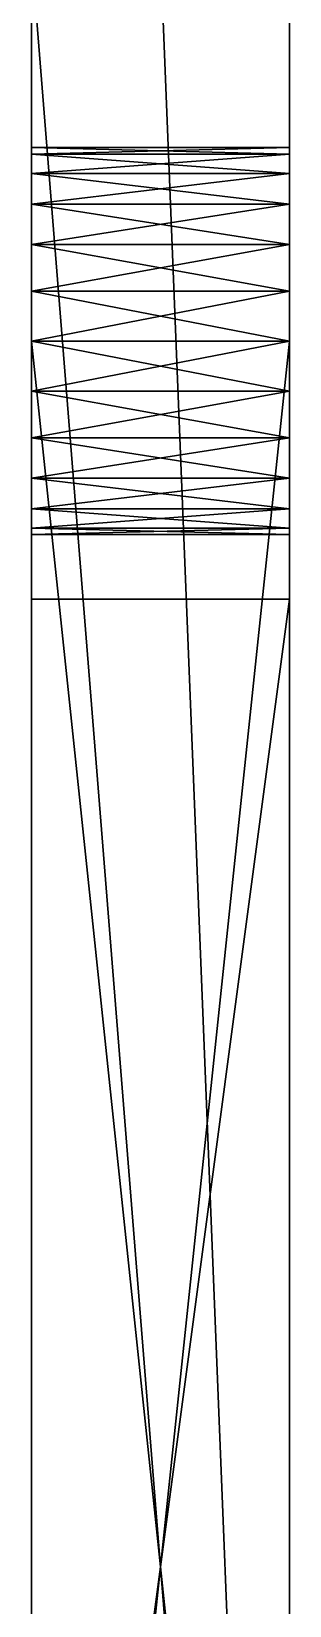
# Model space of a CAD drawing. Extents: x -14 to 0, y 0 to 60.
# Drawn here: x -14 to -12, y 12.2 to 24.4 of the extents above; entities that cross this region are included whole.
import ezdxf

# ---------------------------------------------------------------- set-up
doc = ezdxf.new("R2010")
doc.units = 0
doc.header["$MEASUREMENT"] = 0
doc.layers.get('0').update_dxf_attribs({"color": 13, "linetype": 'CONTINUOUS'})

# ---------------------------------------------------------------- blocks, each defined once
blk = doc.blocks.new('FUFO_LANDINGGEAR')
for p, q in [((0, 0, 95), (0, 50)), ((2, 0, 95), (2, 50)), ((0, 0, 115), (0, 25, 115)), ((2, 0, 115), (2, 25, 115)), ((2, 23.5, 97.5), (0, 23.5, 97.5)), ((2, 23.5, 112.5), (0, 23.5, 112.5)), ((2, 23.449, 97.112), (0, 23.449, 97.112)), ((2, 23.449, 97.888), (0, 23.449, 97.888)), ((2, 23.449, 112.112), (0, 23.449, 112.112)), ((2, 23.449, 112.888), (0, 23.449, 112.888)), ((2, 23.299, 96.75), (0, 23.299, 96.75)), ((2, 23.299, 98.25), (0, 23.299, 98.25)), ((2, 23.299, 111.75), (0, 23.299, 111.75)), ((2, 23.299, 113.25), (0, 23.299, 113.25)), ((2, 23.061, 98.561), (0, 23.061, 98.561)), ((2, 23.061, 96.439), (0, 23.061, 96.439)), ((2, 23.061, 113.561), (0, 23.061, 113.561)), ((2, 23.061, 111.439), (0, 23.061, 111.439)), ((2, 22.75, 98.799), (0, 22.75, 98.799)), ((2, 22.75, 96.201), (0, 22.75, 96.201)), ((2, 22.75, 113.799), (0, 22.75, 113.799)), ((2, 22.75, 111.201), (0, 22.75, 111.201)), ((2, 22.388, 96.051), (0, 22.388, 96.051)), ((2, 22.388, 98.949), (0, 22.388, 98.949)), ((2, 22.388, 113.949), (0, 22.388, 113.949)), ((2, 22.388, 111.051), (0, 22.388, 111.051)), ((2, 22, 96), (0, 22, 96)), ((2, 22, 99), (0, 22, 99)), ((0, 22, 110), (0, 3, 110)), ((2, 22, 110), (0, 22, 110)), ((0, 22, 100), (0, 22, 110)), ((2, 22, 100), (0, 22, 100)), ((0, 3, 100), (0, 22, 100)), ((2, 22, 114), (0, 22, 114)), ((2, 22, 111), (0, 22, 111)), ((2, 22, 110), (2, 3, 110)), ((2, 22, 100), (2, 22, 110)), ((2, 3, 100), (2, 22, 100)), ((2, 21.612, 98.949), (0, 21.612, 98.949)), ((2, 21.612, 96.051), (0, 21.612, 96.051)), ((2, 21.612, 113.949), (0, 21.612, 113.949)), ((2, 21.612, 111.051), (0, 21.612, 111.051)), ((2, 21.25, 96.201), (0, 21.25, 96.201)), ((2, 21.25, 98.799), (0, 21.25, 98.799)), ((2, 21.25, 113.799), (0, 21.25, 113.799)), ((2, 21.25, 111.201), (0, 21.25, 111.201)), ((2, 20.939, 98.561), (0, 20.939, 98.561)), ((2, 20.939, 96.439), (0, 20.939, 96.439)), ((2, 20.939, 113.561), (0, 20.939, 113.561)), ((2, 20.939, 111.439), (0, 20.939, 111.439)), ((2, 20.701, 96.75), (0, 20.701, 96.75)), ((2, 20.701, 113.25), (0, 20.701, 113.25)), ((2, 20.701, 98.25), (0, 20.701, 98.25)), ((2, 20.701, 111.75), (0, 20.701, 111.75)), ((2, 20.551, 97.112), (0, 20.551, 97.112)), ((2, 20.551, 112.888), (0, 20.551, 112.888)), ((2, 20.551, 112.112), (0, 20.551, 112.112)), ((2, 20.551, 97.888), (0, 20.551, 97.888)), ((2, 20.5, 97.5), (0, 20.5, 97.5)), ((2, 20.5, 112.5), (0, 20.5, 112.5)), ((2, 20, 95), (0, 20, 95)), ((2, 20, 66.9), (0, 20, 66.9)), ((0, 20, 95), (0, 20, 66.9)), ((0, 5, 95), (0, 20, 95)), ((0, 20, 66.9), (0, 5, 95)), ((2, 20, 66.9), (2, 5, 95)), ((2, 5, 95), (2, 20, 95)), ((2, 20, 95), (2, 20, 66.9))]:
    blk.add_line(p, q)
at = {"extrusion": (-1, 0, 0)}
for centre in [(-22, 97.5), (-22, 112.5), (-22, 112.5, -2), (-22, 97.5, -2)]:
    blk.add_circle(centre, 1.5, dxfattribs=at)
mesh = blk.add_polyface()
corners = [(0, 60), (0, 25, 81.429), (0, 25, 95), (0, 34, 57), (0, 35.842, 52), (0, 40.842, 38.429), (0, 35.842, 36.4), (0, 45.089, 26.9), (0, 46.932, 21.9), (0, 49.352, 15.33), (0, 52.876, 8.061), (0, 52.566, 8.299), (0, 52.204, 8.449), (0, 51.816, 8.5), (0, 51.428, 8.449), (0, 51.066, 8.299), (0, 50.755, 8.061), (0, 50.517, 7.75), (0, 50.367, 7.388), (0, 50.316, 7), (0, 50), (0, 53.115, 7.75), (0, 53.265, 7.388), (0, 53.316, 7), (0, 51.066, 5.701), (0, 50.755, 5.939), (0, 50.517, 6.25), (0, 50.367, 6.612), (0, 51.428, 5.551), (0, 51.816, 5.5), (0, 52.204, 5.551), (0, 52.566, 5.701), (0, 52.876, 5.939), (0, 53.115, 6.25), (0, 53.265, 6.612), (0, 0, 115), (0, 1.5, 112.5), (0, 0, 95), (0, 1.551, 112.888), (0, 1.701, 113.25), (0, 1.939, 113.561), (0, 2.25, 113.799), (0, 2.612, 113.949), (0, 3, 114), (0, 25, 115), (0, 3.388, 113.949), (0, 3.75, 113.799), (0, 4.061, 113.561), (0, 4.299, 113.25), (0, 4.449, 112.888), (0, 4.5, 112.5), (0, 21.612, 113.949), (0, 21.25, 113.799), (0, 20.939, 113.561), (0, 20.701, 113.25), (0, 20.551, 112.888), (0, 20.5, 112.5), (0, 22, 114), (0, 22.388, 113.949), (0, 22.75, 113.799), (0, 23.061, 113.561), (0, 23.299, 113.25), (0, 23.449, 112.888), (0, 23.5, 112.5), (0, 23.5, 97.5), (0, 1.701, 96.75), (0, 1.551, 97.112), (0, 1.5, 97.5), (0, 1.939, 96.439), (0, 2.25, 96.201), (0, 2.612, 96.051), (0, 3, 96), (0, 3.388, 96.051), (0, 3.75, 96.201), (0, 4.061, 96.439), (0, 5, 95), (0, 4.299, 96.75), (0, 4.449, 97.112), (0, 4.5, 97.5), (0, 20, 66.9), (0, 25, 57), (0, 20.5, 97.5), (0, 20.551, 97.112), (0, 20.701, 96.75), (0, 20.939, 96.439), (0, 21.25, 96.201), (0, 21.612, 96.051), (0, 22, 96), (0, 22.388, 96.051), (0, 22.75, 96.201), (0, 23.061, 96.439), (0, 23.299, 96.75), (0, 23.449, 97.112), (0, 27.632, 52), (0, 40.842, 26.9), (0, 43.474, 21.9), (0, 46.932, 15.33), (0, 3.388, 111.051), (0, 3, 110), (0, 3, 111), (0, 22, 110), (0, 3.75, 111.201), (0, 4.061, 111.439), (0, 4.299, 111.75), (0, 4.449, 112.112), (0, 20.701, 111.75), (0, 20.551, 112.112), (0, 20.939, 111.439), (0, 21.25, 111.201), (0, 21.612, 111.051), (0, 22, 111), (0, 22.388, 111.051), (0, 22, 100), (0, 22, 99), (0, 22.388, 98.949), (0, 22.75, 111.201), (0, 22.75, 98.799), (0, 23.061, 98.561), (0, 23.061, 111.439), (0, 23.299, 111.75), (0, 23.299, 98.25), (0, 23.449, 112.112), (0, 23.449, 97.888), (0, 1.551, 112.112), (0, 1.551, 97.888), (0, 1.701, 111.75), (0, 1.701, 98.25), (0, 1.939, 111.439), (0, 1.939, 98.561), (0, 2.25, 111.201), (0, 2.25, 98.799), (0, 2.612, 111.051), (0, 2.612, 98.949), (0, 3, 99), (0, 3, 100), (0, 3.388, 98.949), (0, 3.75, 98.799), (0, 4.061, 98.561), (0, 4.299, 98.25), (0, 4.449, 97.888), (0, 20.701, 98.25), (0, 20.551, 97.888), (0, 20, 95), (0, 20.939, 98.561), (0, 21.25, 98.799), (0, 21.612, 98.949)]
mesh.append_faces([[corners[k] for k in face] for face in [(0, 1, 2), (1, 0, 3), (4, 5, 6), (5, 0, 7), (8, 0, 9), (10, 0, 21), (21, 0, 22), (22, 0, 23), (20, 24, 0), (24, 20, 25), (25, 20, 26), (26, 20, 27), (27, 20, 19), (35, 36, 37), (36, 35, 38), (38, 35, 39), (39, 35, 40), (40, 35, 41), (41, 35, 42), (42, 35, 43), (43, 44, 45), (45, 44, 46), (46, 44, 47), (47, 44, 48), (48, 44, 49), (49, 44, 50), (51, 44, 57), (57, 44, 58), (58, 44, 59), (59, 44, 60), (60, 44, 61), (61, 44, 62), (62, 44, 63), (37, 65, 20), (65, 37, 66), (66, 37, 67), (80, 64, 1), (94, 6, 5), (7, 95, 94), (95, 7, 8), (3, 93, 80), (93, 3, 4), (97, 98, 99), (98, 97, 100), (105, 50, 106), (106, 50, 56), (100, 111, 112), (113, 111, 114), (114, 115, 116), (116, 115, 117), (117, 119, 120), (120, 121, 122), (122, 63, 64), (123, 67, 36), (67, 123, 124), (124, 125, 126), (126, 127, 128), (128, 129, 130), (130, 131, 132), (132, 99, 133), (133, 112, 135), (135, 112, 136), (136, 112, 137), (137, 112, 138), (138, 112, 139), (139, 112, 78), (75, 141, 142), (142, 81, 79), (140, 112, 143), (143, 112, 144), (144, 112, 145), (145, 112, 113)]], dxfattribs={"vtx0": -1, "vtx1": -1})
mesh.append_faces([[corners[k] for k in face] for face in [(3, 0, 4), (4, 0, 5), (7, 0, 8), (9, 0, 10), (9, 19, 20), (50, 44, 51), (63, 44, 64), (67, 37, 36), (20, 74, 75), (20, 79, 80), (80, 79, 81), (1, 64, 44), (20, 80, 93), (20, 6, 94), (20, 94, 95), (100, 50, 105), (112, 111, 113), (133, 99, 98), (78, 112, 75), (75, 112, 140)]], dxfattribs={"vtx0": -1, "vtx1": -1, "vtx2": -1})
mesh.append_faces([[corners[k] for k in face] for face in [(9, 10, 11), (9, 11, 12), (9, 12, 13), (9, 13, 14), (9, 14, 15), (9, 15, 16), (9, 16, 17), (9, 17, 18), (9, 18, 19), (0, 24, 28), (0, 28, 29), (0, 29, 30), (0, 30, 31), (0, 31, 32), (0, 32, 33), (0, 33, 34), (0, 34, 23), (43, 35, 44), (50, 51, 52), (50, 52, 53), (50, 53, 54), (50, 54, 55), (50, 55, 56), (20, 65, 68), (20, 68, 69), (20, 69, 70), (20, 70, 71), (20, 71, 72), (20, 72, 73), (20, 73, 74), (75, 74, 76), (75, 76, 77), (75, 77, 78), (20, 75, 79), (80, 81, 82), (80, 82, 83), (80, 83, 84), (80, 84, 85), (80, 85, 86), (80, 86, 87), (80, 87, 88), (80, 88, 89), (80, 89, 90), (80, 90, 91), (80, 91, 92), (80, 92, 64), (1, 44, 2), (20, 93, 6), (20, 95, 96), (20, 96, 9), (100, 97, 101), (100, 101, 102), (100, 102, 103), (100, 103, 104), (100, 104, 50), (100, 105, 107), (100, 107, 108), (100, 108, 109), (100, 109, 110), (100, 110, 111), (114, 111, 115), (117, 115, 118), (117, 118, 119), (120, 119, 121), (122, 121, 63), (124, 123, 125), (126, 125, 127), (128, 127, 129), (130, 129, 131), (132, 131, 99), (133, 98, 134), (133, 134, 112), (75, 140, 141), (142, 141, 81)]], dxfattribs={"vtx0": -1, "vtx2": -1})
mesh = blk.add_polyface()
corners = [(2, 43.474, 21.9), (2, 45.089, 26.9), (2, 40.842, 26.9), (2, 46.932, 21.9), (2, 0, 95), (2, 1.5, 97.5), (2, 0, 115), (2, 1.551, 97.112), (2, 1.701, 96.75), (2, 50), (2, 1.939, 96.439), (2, 2.25, 96.201), (2, 2.612, 96.051), (2, 3, 96), (2, 3.388, 96.051), (2, 3.75, 96.201), (2, 4.061, 96.439), (2, 5, 95), (2, 4.299, 96.75), (2, 4.449, 97.112), (2, 4.5, 97.5), (2, 20, 66.9), (2, 25, 57), (2, 20, 95), (2, 20.5, 97.5), (2, 20.551, 97.112), (2, 20.701, 96.75), (2, 20.939, 96.439), (2, 21.25, 96.201), (2, 21.612, 96.051), (2, 22, 96), (2, 22.388, 96.051), (2, 22.75, 96.201), (2, 23.061, 96.439), (2, 23.299, 96.75), (2, 23.449, 97.112), (2, 23.5, 97.5), (2, 23.5, 112.5), (2, 25, 81.429), (2, 27.632, 52), (2, 35.842, 36.4), (2, 40.842, 38.429), (2, 46.932, 15.33), (2, 49.352, 15.33), (2, 50.367, 6.612), (2, 50.316, 7), (2, 50.517, 6.25), (2, 50.755, 5.939), (2, 51.066, 5.701), (2, 60), (2, 51.428, 5.551), (2, 51.816, 5.5), (2, 52.204, 5.551), (2, 52.566, 5.701), (2, 52.876, 5.939), (2, 53.115, 6.25), (2, 53.265, 6.612), (2, 53.316, 7), (2, 34, 57), (2, 25, 95), (2, 35.842, 52), (2, 52.876, 8.061), (2, 52.566, 8.299), (2, 52.204, 8.449), (2, 51.816, 8.5), (2, 51.428, 8.449), (2, 51.066, 8.299), (2, 50.755, 8.061), (2, 50.517, 7.75), (2, 50.367, 7.388), (2, 53.115, 7.75), (2, 53.265, 7.388), (2, 3, 114), (2, 25, 115), (2, 2.612, 113.949), (2, 2.25, 113.799), (2, 1.939, 113.561), (2, 1.701, 113.25), (2, 1.551, 112.888), (2, 1.5, 112.5), (2, 3.388, 113.949), (2, 3.75, 113.799), (2, 4.061, 113.561), (2, 4.299, 113.25), (2, 4.449, 112.888), (2, 4.5, 112.5), (2, 21.612, 113.949), (2, 21.25, 113.799), (2, 20.939, 113.561), (2, 20.701, 113.25), (2, 20.551, 112.888), (2, 20.5, 112.5), (2, 22, 114), (2, 22.388, 113.949), (2, 22.75, 113.799), (2, 23.061, 113.561), (2, 23.299, 113.25), (2, 23.449, 112.888), (2, 3.388, 98.949), (2, 3, 100), (2, 3, 99), (2, 22, 100), (2, 3.75, 98.799), (2, 4.061, 98.561), (2, 4.299, 98.25), (2, 4.449, 97.888), (2, 20.701, 98.25), (2, 20.551, 97.888), (2, 20.939, 98.561), (2, 21.25, 98.799), (2, 21.612, 98.949), (2, 22, 99), (2, 22.388, 98.949), (2, 22, 110), (2, 22, 111), (2, 22.388, 111.051), (2, 22.75, 98.799), (2, 22.75, 111.201), (2, 23.061, 98.561), (2, 23.061, 111.439), (2, 23.299, 98.25), (2, 23.299, 111.75), (2, 23.449, 97.888), (2, 23.449, 112.112), (2, 1.551, 97.888), (2, 1.551, 112.112), (2, 1.701, 98.25), (2, 1.701, 111.75), (2, 1.939, 98.561), (2, 1.939, 111.439), (2, 2.25, 98.799), (2, 2.25, 111.201), (2, 2.612, 98.949), (2, 2.612, 111.051), (2, 3, 111), (2, 3, 110), (2, 3.388, 111.051), (2, 3.75, 111.201), (2, 4.061, 111.439), (2, 4.299, 111.75), (2, 4.449, 112.112), (2, 20.701, 111.75), (2, 20.551, 112.112), (2, 20.939, 111.439), (2, 21.25, 111.201), (2, 21.612, 111.051)]
mesh.append_faces([[corners[k] for k in face] for face in [(4, 5, 6), (5, 4, 7), (7, 4, 8), (8, 9, 10), (10, 9, 11), (11, 9, 12), (12, 9, 13), (13, 9, 14), (14, 9, 15), (15, 9, 16), (16, 17, 18), (18, 17, 19), (19, 17, 20), (17, 9, 21), (21, 22, 23), (24, 22, 25), (25, 22, 26), (26, 22, 27), (27, 22, 28), (28, 22, 29), (29, 22, 30), (30, 22, 31), (31, 22, 32), (32, 22, 33), (33, 22, 34), (34, 22, 35), (35, 22, 36), (39, 9, 40), (0, 9, 42), (42, 9, 43), (44, 9, 46), (46, 9, 47), (47, 9, 48), (48, 49, 50), (50, 49, 51), (51, 49, 52), (52, 49, 53), (53, 49, 54), (54, 49, 55), (55, 49, 56), (56, 49, 57), (58, 59, 38), (59, 58, 49), (61, 43, 62), (62, 43, 63), (63, 43, 64), (64, 43, 65), (65, 43, 66), (66, 43, 67), (67, 43, 68), (68, 43, 69), (69, 43, 45), (6, 72, 73), (72, 6, 74), (74, 6, 75), (75, 6, 76), (76, 6, 77), (77, 6, 78), (78, 6, 79), (86, 85, 87), (87, 85, 88), (88, 85, 89), (89, 85, 90), (90, 85, 91), (73, 38, 59), (98, 99, 100), (99, 98, 101), (106, 17, 107), (107, 23, 24), (101, 112, 113), (114, 112, 115), (115, 116, 117), (117, 118, 119), (119, 120, 121), (121, 122, 123), (123, 36, 37), (124, 79, 5), (79, 124, 125), (125, 126, 127), (127, 128, 129), (129, 130, 131), (131, 132, 133), (133, 100, 134), (134, 113, 136), (136, 113, 137), (137, 113, 138), (138, 113, 139), (139, 113, 140), (140, 113, 85), (141, 113, 143), (143, 113, 144), (144, 113, 145), (145, 113, 114)]], dxfattribs={"vtx0": -1, "vtx1": -1})
mesh.append_faces([[corners[k] for k in face] for face in [(16, 9, 17), (21, 9, 22), (23, 22, 24), (36, 22, 37), (22, 9, 39), (40, 9, 2), (2, 9, 0), (49, 58, 60), (49, 60, 41), (49, 1, 3), (49, 43, 61), (45, 43, 9), (79, 6, 5), (73, 85, 86), (73, 37, 38), (101, 20, 17), (101, 17, 106), (113, 112, 114), (134, 100, 99), (85, 113, 141)]], dxfattribs={"vtx0": -1, "vtx1": -1, "vtx2": -1})
mesh.append_faces([[corners[k] for k in face] for face in [(0, 1, 2), (1, 0, 3), (8, 4, 9), (37, 22, 38), (40, 2, 41), (9, 44, 45), (48, 9, 49), (41, 60, 40), (49, 41, 1), (49, 3, 43), (49, 61, 70), (49, 70, 71), (49, 71, 57), (39, 58, 22), (58, 39, 60), (73, 72, 80), (73, 80, 81), (73, 81, 82), (73, 82, 83), (73, 83, 84), (73, 84, 85), (73, 86, 92), (73, 92, 93), (73, 93, 94), (73, 94, 95), (73, 95, 96), (73, 96, 97), (73, 97, 37), (101, 98, 102), (101, 102, 103), (101, 103, 104), (101, 104, 105), (101, 105, 20), (107, 17, 23), (101, 106, 108), (101, 108, 109), (101, 109, 110), (101, 110, 111), (101, 111, 112), (115, 112, 116), (117, 116, 118), (119, 118, 120), (121, 120, 122), (123, 122, 36), (125, 124, 126), (127, 126, 128), (129, 128, 130), (131, 130, 132), (133, 132, 100), (134, 99, 135), (134, 135, 113), (85, 141, 142), (85, 142, 91)]], dxfattribs={"vtx0": -1, "vtx2": -1})
mesh = blk.add_polyface()
corners = [(2, 0, 95), (0, 50), (2, 50), (0, 0, 95)]
mesh.append_faces([[corners[k] for k in face] for face in [(0, 1, 2), (1, 0, 3)]], dxfattribs={"vtx0": -1})
mesh = blk.add_polyface()
corners = [(2, 0, 115), (0, 25, 115), (0, 0, 115), (2, 25, 115)]
mesh.append_faces([[corners[k] for k in face] for face in [(0, 1, 2), (1, 0, 3)]], dxfattribs={"vtx0": -1})
mesh = blk.add_polyface()
corners = [(2, 23.5, 97.5), (0, 23.449, 97.112), (2, 23.449, 97.112), (0, 23.5, 97.5)]
mesh.append_faces([[corners[k] for k in face] for face in [(0, 1, 2), (1, 0, 3)]], dxfattribs={"vtx0": -1})
mesh = blk.add_polyface()
corners = [(2, 23.449, 97.888), (0, 23.5, 97.5), (2, 23.5, 97.5), (0, 23.449, 97.888)]
mesh.append_faces([[corners[k] for k in face] for face in [(0, 1, 2), (1, 0, 3)]], dxfattribs={"vtx0": -1})
mesh = blk.add_polyface()
corners = [(2, 23.5, 112.5), (0, 23.449, 112.112), (2, 23.449, 112.112), (0, 23.5, 112.5)]
mesh.append_faces([[corners[k] for k in face] for face in [(0, 1, 2), (1, 0, 3)]], dxfattribs={"vtx0": -1})
mesh = blk.add_polyface()
corners = [(2, 23.449, 112.888), (0, 23.5, 112.5), (2, 23.5, 112.5), (0, 23.449, 112.888)]
mesh.append_faces([[corners[k] for k in face] for face in [(0, 1, 2), (1, 0, 3)]], dxfattribs={"vtx0": -1})
mesh = blk.add_polyface()
corners = [(2, 23.449, 97.112), (0, 23.299, 96.75), (2, 23.299, 96.75), (0, 23.449, 97.112)]
mesh.append_faces([[corners[k] for k in face] for face in [(0, 1, 2), (1, 0, 3)]], dxfattribs={"vtx0": -1})
mesh = blk.add_polyface()
corners = [(2, 23.299, 98.25), (0, 23.449, 97.888), (2, 23.449, 97.888), (0, 23.299, 98.25)]
mesh.append_faces([[corners[k] for k in face] for face in [(0, 1, 2), (1, 0, 3)]], dxfattribs={"vtx0": -1})
mesh = blk.add_polyface()
corners = [(2, 23.449, 112.112), (0, 23.299, 111.75), (2, 23.299, 111.75), (0, 23.449, 112.112)]
mesh.append_faces([[corners[k] for k in face] for face in [(0, 1, 2), (1, 0, 3)]], dxfattribs={"vtx0": -1})
mesh = blk.add_polyface()
corners = [(2, 23.299, 113.25), (0, 23.449, 112.888), (2, 23.449, 112.888), (0, 23.299, 113.25)]
mesh.append_faces([[corners[k] for k in face] for face in [(0, 1, 2), (1, 0, 3)]], dxfattribs={"vtx0": -1})
mesh = blk.add_polyface()
corners = [(2, 23.299, 96.75), (0, 23.061, 96.439), (2, 23.061, 96.439), (0, 23.299, 96.75)]
mesh.append_faces([[corners[k] for k in face] for face in [(0, 1, 2), (1, 0, 3)]], dxfattribs={"vtx0": -1})
mesh = blk.add_polyface()
corners = [(2, 23.061, 98.561), (0, 23.299, 98.25), (2, 23.299, 98.25), (0, 23.061, 98.561)]
mesh.append_faces([[corners[k] for k in face] for face in [(0, 1, 2), (1, 0, 3)]], dxfattribs={"vtx0": -1})
mesh = blk.add_polyface()
corners = [(2, 23.061, 113.561), (0, 23.299, 113.25), (2, 23.299, 113.25), (0, 23.061, 113.561)]
mesh.append_faces([[corners[k] for k in face] for face in [(0, 1, 2), (1, 0, 3)]], dxfattribs={"vtx0": -1})
mesh = blk.add_polyface()
corners = [(2, 23.299, 111.75), (0, 23.061, 111.439), (2, 23.061, 111.439), (0, 23.299, 111.75)]
mesh.append_faces([[corners[k] for k in face] for face in [(0, 1, 2), (1, 0, 3)]], dxfattribs={"vtx0": -1})
mesh = blk.add_polyface()
corners = [(2, 22.75, 96.201), (0, 23.061, 96.439), (0, 22.75, 96.201), (2, 23.061, 96.439)]
mesh.append_faces([[corners[k] for k in face] for face in [(0, 1, 2), (1, 0, 3)]], dxfattribs={"vtx0": -1})
mesh = blk.add_polyface()
corners = [(2, 23.061, 98.561), (0, 22.75, 98.799), (0, 23.061, 98.561), (2, 22.75, 98.799)]
mesh.append_faces([[corners[k] for k in face] for face in [(0, 1, 2), (1, 0, 3)]], dxfattribs={"vtx0": -1})
mesh = blk.add_polyface()
corners = [(2, 23.061, 113.561), (0, 22.75, 113.799), (0, 23.061, 113.561), (2, 22.75, 113.799)]
mesh.append_faces([[corners[k] for k in face] for face in [(0, 1, 2), (1, 0, 3)]], dxfattribs={"vtx0": -1})
mesh = blk.add_polyface()
corners = [(2, 22.75, 111.201), (0, 23.061, 111.439), (0, 22.75, 111.201), (2, 23.061, 111.439)]
mesh.append_faces([[corners[k] for k in face] for face in [(0, 1, 2), (1, 0, 3)]], dxfattribs={"vtx0": -1})
mesh = blk.add_polyface()
corners = [(2, 22.388, 96.051), (0, 22.75, 96.201), (0, 22.388, 96.051), (2, 22.75, 96.201)]
mesh.append_faces([[corners[k] for k in face] for face in [(0, 1, 2), (1, 0, 3)]], dxfattribs={"vtx0": -1})
mesh = blk.add_polyface()
corners = [(2, 22.75, 98.799), (0, 22.388, 98.949), (0, 22.75, 98.799), (2, 22.388, 98.949)]
mesh.append_faces([[corners[k] for k in face] for face in [(0, 1, 2), (1, 0, 3)]], dxfattribs={"vtx0": -1})
mesh = blk.add_polyface()
corners = [(2, 22.75, 113.799), (0, 22.388, 113.949), (0, 22.75, 113.799), (2, 22.388, 113.949)]
mesh.append_faces([[corners[k] for k in face] for face in [(0, 1, 2), (1, 0, 3)]], dxfattribs={"vtx0": -1})
mesh = blk.add_polyface()
corners = [(2, 22.388, 111.051), (0, 22.75, 111.201), (0, 22.388, 111.051), (2, 22.75, 111.201)]
mesh.append_faces([[corners[k] for k in face] for face in [(0, 1, 2), (1, 0, 3)]], dxfattribs={"vtx0": -1})
mesh = blk.add_polyface()
corners = [(2, 22, 96), (0, 22.388, 96.051), (0, 22, 96), (2, 22.388, 96.051)]
mesh.append_faces([[corners[k] for k in face] for face in [(0, 1, 2), (1, 0, 3)]], dxfattribs={"vtx0": -1})
mesh = blk.add_polyface()
corners = [(2, 22.388, 98.949), (0, 22, 99), (0, 22.388, 98.949), (2, 22, 99)]
mesh.append_faces([[corners[k] for k in face] for face in [(0, 1, 2), (1, 0, 3)]], dxfattribs={"vtx0": -1})
mesh = blk.add_polyface()
corners = [(2, 22.388, 113.949), (0, 22, 114), (0, 22.388, 113.949), (2, 22, 114)]
mesh.append_faces([[corners[k] for k in face] for face in [(0, 1, 2), (1, 0, 3)]], dxfattribs={"vtx0": -1})
mesh = blk.add_polyface()
corners = [(2, 22, 111), (0, 22.388, 111.051), (0, 22, 111), (2, 22.388, 111.051)]
mesh.append_faces([[corners[k] for k in face] for face in [(0, 1, 2), (1, 0, 3)]], dxfattribs={"vtx0": -1})
mesh = blk.add_polyface()
corners = [(2, 3, 100), (0, 22, 100), (0, 3, 100), (2, 22, 100)]
mesh.append_faces([[corners[k] for k in face] for face in [(0, 1, 2), (1, 0, 3)]], dxfattribs={"vtx0": -1})
mesh = blk.add_polyface()
corners = [(2, 22, 110), (0, 3, 110), (0, 22, 110), (2, 3, 110)]
mesh.append_faces([[corners[k] for k in face] for face in [(0, 1, 2), (1, 0, 3)]], dxfattribs={"vtx0": -1})
mesh = blk.add_polyface()
corners = [(2, 22, 110), (0, 22, 100), (2, 22, 100), (0, 22, 110)]
mesh.append_faces([[corners[k] for k in face] for face in [(0, 1, 2), (1, 0, 3)]], dxfattribs={"vtx0": -1})
mesh = blk.add_polyface()
corners = [(2, 21.612, 96.051), (0, 22, 96), (0, 21.612, 96.051), (2, 22, 96)]
mesh.append_faces([[corners[k] for k in face] for face in [(0, 1, 2), (1, 0, 3)]], dxfattribs={"vtx0": -1})
mesh = blk.add_polyface()
corners = [(2, 22, 99), (0, 21.612, 98.949), (0, 22, 99), (2, 21.612, 98.949)]
mesh.append_faces([[corners[k] for k in face] for face in [(0, 1, 2), (1, 0, 3)]], dxfattribs={"vtx0": -1})
mesh = blk.add_polyface()
corners = [(2, 22, 114), (0, 21.612, 113.949), (0, 22, 114), (2, 21.612, 113.949)]
mesh.append_faces([[corners[k] for k in face] for face in [(0, 1, 2), (1, 0, 3)]], dxfattribs={"vtx0": -1})
mesh = blk.add_polyface()
corners = [(2, 21.612, 111.051), (0, 22, 111), (0, 21.612, 111.051), (2, 22, 111)]
mesh.append_faces([[corners[k] for k in face] for face in [(0, 1, 2), (1, 0, 3)]], dxfattribs={"vtx0": -1})
mesh = blk.add_polyface()
corners = [(2, 21.25, 96.201), (0, 21.612, 96.051), (0, 21.25, 96.201), (2, 21.612, 96.051)]
mesh.append_faces([[corners[k] for k in face] for face in [(0, 1, 2), (1, 0, 3)]], dxfattribs={"vtx0": -1})
mesh = blk.add_polyface()
corners = [(2, 21.612, 98.949), (0, 21.25, 98.799), (0, 21.612, 98.949), (2, 21.25, 98.799)]
mesh.append_faces([[corners[k] for k in face] for face in [(0, 1, 2), (1, 0, 3)]], dxfattribs={"vtx0": -1})
mesh = blk.add_polyface()
corners = [(2, 21.612, 113.949), (0, 21.25, 113.799), (0, 21.612, 113.949), (2, 21.25, 113.799)]
mesh.append_faces([[corners[k] for k in face] for face in [(0, 1, 2), (1, 0, 3)]], dxfattribs={"vtx0": -1})
mesh = blk.add_polyface()
corners = [(2, 21.25, 111.201), (0, 21.612, 111.051), (0, 21.25, 111.201), (2, 21.612, 111.051)]
mesh.append_faces([[corners[k] for k in face] for face in [(0, 1, 2), (1, 0, 3)]], dxfattribs={"vtx0": -1})
mesh = blk.add_polyface()
corners = [(2, 20.939, 96.439), (0, 21.25, 96.201), (0, 20.939, 96.439), (2, 21.25, 96.201)]
mesh.append_faces([[corners[k] for k in face] for face in [(0, 1, 2), (1, 0, 3)]], dxfattribs={"vtx0": -1})
mesh = blk.add_polyface()
corners = [(2, 21.25, 98.799), (0, 20.939, 98.561), (0, 21.25, 98.799), (2, 20.939, 98.561)]
mesh.append_faces([[corners[k] for k in face] for face in [(0, 1, 2), (1, 0, 3)]], dxfattribs={"vtx0": -1})
mesh = blk.add_polyface()
corners = [(2, 21.25, 113.799), (0, 20.939, 113.561), (0, 21.25, 113.799), (2, 20.939, 113.561)]
mesh.append_faces([[corners[k] for k in face] for face in [(0, 1, 2), (1, 0, 3)]], dxfattribs={"vtx0": -1})
mesh = blk.add_polyface()
corners = [(2, 20.939, 111.439), (0, 21.25, 111.201), (0, 20.939, 111.439), (2, 21.25, 111.201)]
mesh.append_faces([[corners[k] for k in face] for face in [(0, 1, 2), (1, 0, 3)]], dxfattribs={"vtx0": -1})
mesh = blk.add_polyface()
corners = [(0, 20.939, 98.561), (2, 20.701, 98.25), (0, 20.701, 98.25), (2, 20.939, 98.561)]
mesh.append_faces([[corners[k] for k in face] for face in [(0, 1, 2), (1, 0, 3)]], dxfattribs={"vtx0": -1})
mesh = blk.add_polyface()
corners = [(0, 20.701, 96.75), (2, 20.939, 96.439), (0, 20.939, 96.439), (2, 20.701, 96.75)]
mesh.append_faces([[corners[k] for k in face] for face in [(0, 1, 2), (1, 0, 3)]], dxfattribs={"vtx0": -1})
mesh = blk.add_polyface()
corners = [(0, 20.939, 113.561), (2, 20.701, 113.25), (0, 20.701, 113.25), (2, 20.939, 113.561)]
mesh.append_faces([[corners[k] for k in face] for face in [(0, 1, 2), (1, 0, 3)]], dxfattribs={"vtx0": -1})
mesh = blk.add_polyface()
corners = [(0, 20.701, 111.75), (2, 20.939, 111.439), (0, 20.939, 111.439), (2, 20.701, 111.75)]
mesh.append_faces([[corners[k] for k in face] for face in [(0, 1, 2), (1, 0, 3)]], dxfattribs={"vtx0": -1})
mesh = blk.add_polyface()
corners = [(0, 20.701, 98.25), (2, 20.551, 97.888), (0, 20.551, 97.888), (2, 20.701, 98.25)]
mesh.append_faces([[corners[k] for k in face] for face in [(0, 1, 2), (1, 0, 3)]], dxfattribs={"vtx0": -1})
mesh = blk.add_polyface()
corners = [(0, 20.551, 97.112), (2, 20.701, 96.75), (0, 20.701, 96.75), (2, 20.551, 97.112)]
mesh.append_faces([[corners[k] for k in face] for face in [(0, 1, 2), (1, 0, 3)]], dxfattribs={"vtx0": -1})
mesh = blk.add_polyface()
corners = [(0, 20.701, 113.25), (2, 20.551, 112.888), (0, 20.551, 112.888), (2, 20.701, 113.25)]
mesh.append_faces([[corners[k] for k in face] for face in [(0, 1, 2), (1, 0, 3)]], dxfattribs={"vtx0": -1})
mesh = blk.add_polyface()
corners = [(0, 20.551, 112.112), (2, 20.701, 111.75), (0, 20.701, 111.75), (2, 20.551, 112.112)]
mesh.append_faces([[corners[k] for k in face] for face in [(0, 1, 2), (1, 0, 3)]], dxfattribs={"vtx0": -1})
mesh = blk.add_polyface()
corners = [(0, 20.551, 97.888), (2, 20.5, 97.5), (0, 20.5, 97.5), (2, 20.551, 97.888)]
mesh.append_faces([[corners[k] for k in face] for face in [(0, 1, 2), (1, 0, 3)]], dxfattribs={"vtx0": -1})
mesh = blk.add_polyface()
corners = [(0, 20.5, 97.5), (2, 20.551, 97.112), (0, 20.551, 97.112), (2, 20.5, 97.5)]
mesh.append_faces([[corners[k] for k in face] for face in [(0, 1, 2), (1, 0, 3)]], dxfattribs={"vtx0": -1})
mesh = blk.add_polyface()
corners = [(0, 20.551, 112.888), (2, 20.5, 112.5), (0, 20.5, 112.5), (2, 20.551, 112.888)]
mesh.append_faces([[corners[k] for k in face] for face in [(0, 1, 2), (1, 0, 3)]], dxfattribs={"vtx0": -1})
mesh = blk.add_polyface()
corners = [(0, 20.5, 112.5), (2, 20.551, 112.112), (0, 20.551, 112.112), (2, 20.5, 112.5)]
mesh.append_faces([[corners[k] for k in face] for face in [(0, 1, 2), (1, 0, 3)]], dxfattribs={"vtx0": -1})
mesh = blk.add_polyface()
corners = [(2, 20, 95), (0, 20, 66.9), (2, 20, 66.9), (0, 20, 95)]
mesh.append_faces([[corners[k] for k in face] for face in [(0, 1, 2), (1, 0, 3)]], dxfattribs={"vtx0": -1})
mesh = blk.add_polyface()
corners = [(2, 20, 95), (0, 5, 95), (0, 20, 95), (2, 5, 95)]
mesh.append_faces([[corners[k] for k in face] for face in [(0, 1, 2), (1, 0, 3)]], dxfattribs={"vtx0": -1})
mesh = blk.add_polyface()
corners = [(0, 5, 95), (2, 20, 66.9), (0, 20, 66.9), (2, 5, 95)]
mesh.append_faces([[corners[k] for k in face] for face in [(0, 1, 2), (1, 0, 3)]], dxfattribs={"vtx0": -1})

msp = doc.modelspace()

# ---------------------------------------------------------------- block references
msp.add_blockref('FUFO_LANDINGGEAR', (-14, 0, -115))

doc.saveas('drawing.dxf')
